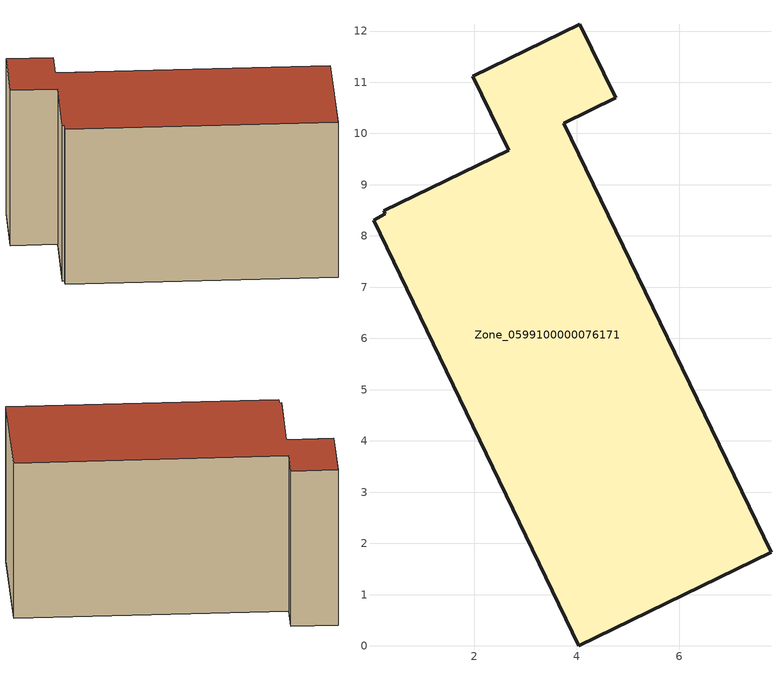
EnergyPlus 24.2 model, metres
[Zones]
Zone_0599100000076171
 floor ground (C_G): 0.23,8.49 2.67,9.68 1.97,11.12 4.06,12.13 4.76,10.7 3.74,10.2 7.79,1.83 4.04,0 0.03,8.31 0.26,8.43 z0
 wall outside (C_F): 4.04,0 7.79,1.83 3.74,10.2 4.76,10.7 4.06,12.13 1.97,11.12 2.67,9.68 0.23,8.49 0.26,8.43 0.03,8.31 4.04,0 z0:5.89
 roof outside (C_R): 2.67,9.68 0.23,8.49 0.26,8.43 0.03,8.31 4.04,0 7.79,1.83 3.74,10.2 4.76,10.7 4.06,12.13 1.97,11.12 z5.89
[BUILDING]
Pand.0599100000076171: North Axis=0; Terrain=City; Loads Convergence Tolerance Value=0.04; Temperature Convergence Tolerance Value=0.4; Solar Distribution=FullExterior; Maximum Number of Warmup Days=25; Minimum Number of Warmup Days=1
[Site:Location]
Rotterdam.The.Hague.AP_ZH_NLD Design_Conditions: Latitude=51.96; Longitude=4.45; Time Zone=1; Elevation=-4.5
[SITE:GROUNDTEMPERATURE:BUILDINGSURFACE]
18, 18, 18, 18, 18, 18, 18, 18, 18, 18, 18, 18
[MATERIAL] Thermal Absorptance=0.9; Solar Absorptance=0.7; Visible Absorptance=0.7
Name | Roughness | Thickness | Conductivity | Density | Specific Heat
G.TI.1946-1964 | MediumSmooth | 0.15 | 1 | 540 | 1210
F.TI.1946-1964 | Rough | 0.3 | 0.857143 | 1920 | 840
R.TI.1946-1964 | MediumRough | 0.2 | 0.277778 | 1500 | 1000
[CONSTRUCTION]
C_G: G.TI.1946-1964
C_F: F.TI.1946-1964
C_R: R.TI.1946-1964
[ZONE]
Zone_0599100000076171: Type=1; Multiplier=1; Ceiling Height=Autocalculate; Volume=Autocalculate; Floor Area=autocalculate; Part of Total Floor Area=Yes
[ZONEINFILTRATION:DESIGNFLOWRATE]
Infil_Zone_0599100000076171: Zone or ZoneList or Space or SpaceList=Zone_0599100000076171; Schedule=AlwaysOn; Design Flow Rate Calculation Method=Flow/Area; Flow Rate per Floor Area=0.003; Constant Term Coefficient=1; Temperature Term Coefficient=0; Velocity Term Coefficient=0; Velocity Squared Term Coefficient=0
[HVACTEMPLATE:ZONE:IDEALLOADSAIRSYSTEM]
Zone_0599100000076171: Maximum Heating Supply Air Temperature=50; Minimum Cooling Supply Air Temperature=13; Maximum Heating Supply Air Humidity Ratio=0.0156; Minimum Cooling Supply Air Humidity Ratio=0.0077; Heating Limit=NoLimit; Cooling Limit=NoLimit; Dehumidification Control Type=ConstantSensibleHeatRatio; Cooling Sensible Heat Ratio=0.7; Dehumidification Setpoint=60; Humidification Control Type=None; Humidification Setpoint=30; Outdoor Air Method=None; Outdoor Air Flow Rate per Person=0.00944; Outdoor Air Flow Rate per Zone Floor Area=0; Outdoor Air Flow Rate per Zone=0; Demand Controlled Ventilation Type=None; Outdoor Air Economizer Type=NoEconomizer; Heat Recovery Type=None; Sensible Heat Recovery Effectiveness=0.7; Latent Heat Recovery Effectiveness=0.65
[ZONECONTROL:THERMOSTAT]
ThermostatControl_Zone_0599100000076171: Zone or ZoneList=Zone_0599100000076171; Control Type Schedule=DualSetpointControlType; Control 1=Thermostat_Zone_0599100000076171; Temperature Difference Between Cutout And Setpoint=0
[THERMOSTATSETPOINT:DUALSETPOINT]
Thermostat_Zone_0599100000076171: Heating Setpoint Temperature Schedule=HeatingSetpoint_Zone_0599100000076171; Cooling Setpoint Temperature Schedule=CoolingSetpoint_Zone_0599100000076171
[SCHEDULE:COMPACT]
HeatingSetpoint_Zone_0599100000076171: Through: 12/31, For: AllDays, Until: 24:00, 21
CoolingSetpoint_Zone_0599100000076171: Through: 12/31, For: AllDays, Until: 24:00, 24
DualSetpointControlType: Through: 12/31, For: AllDays, Until: 24:00, 4
AlwaysOn: Through: 12/31, For: AllDays, Until: 24:00, 1
